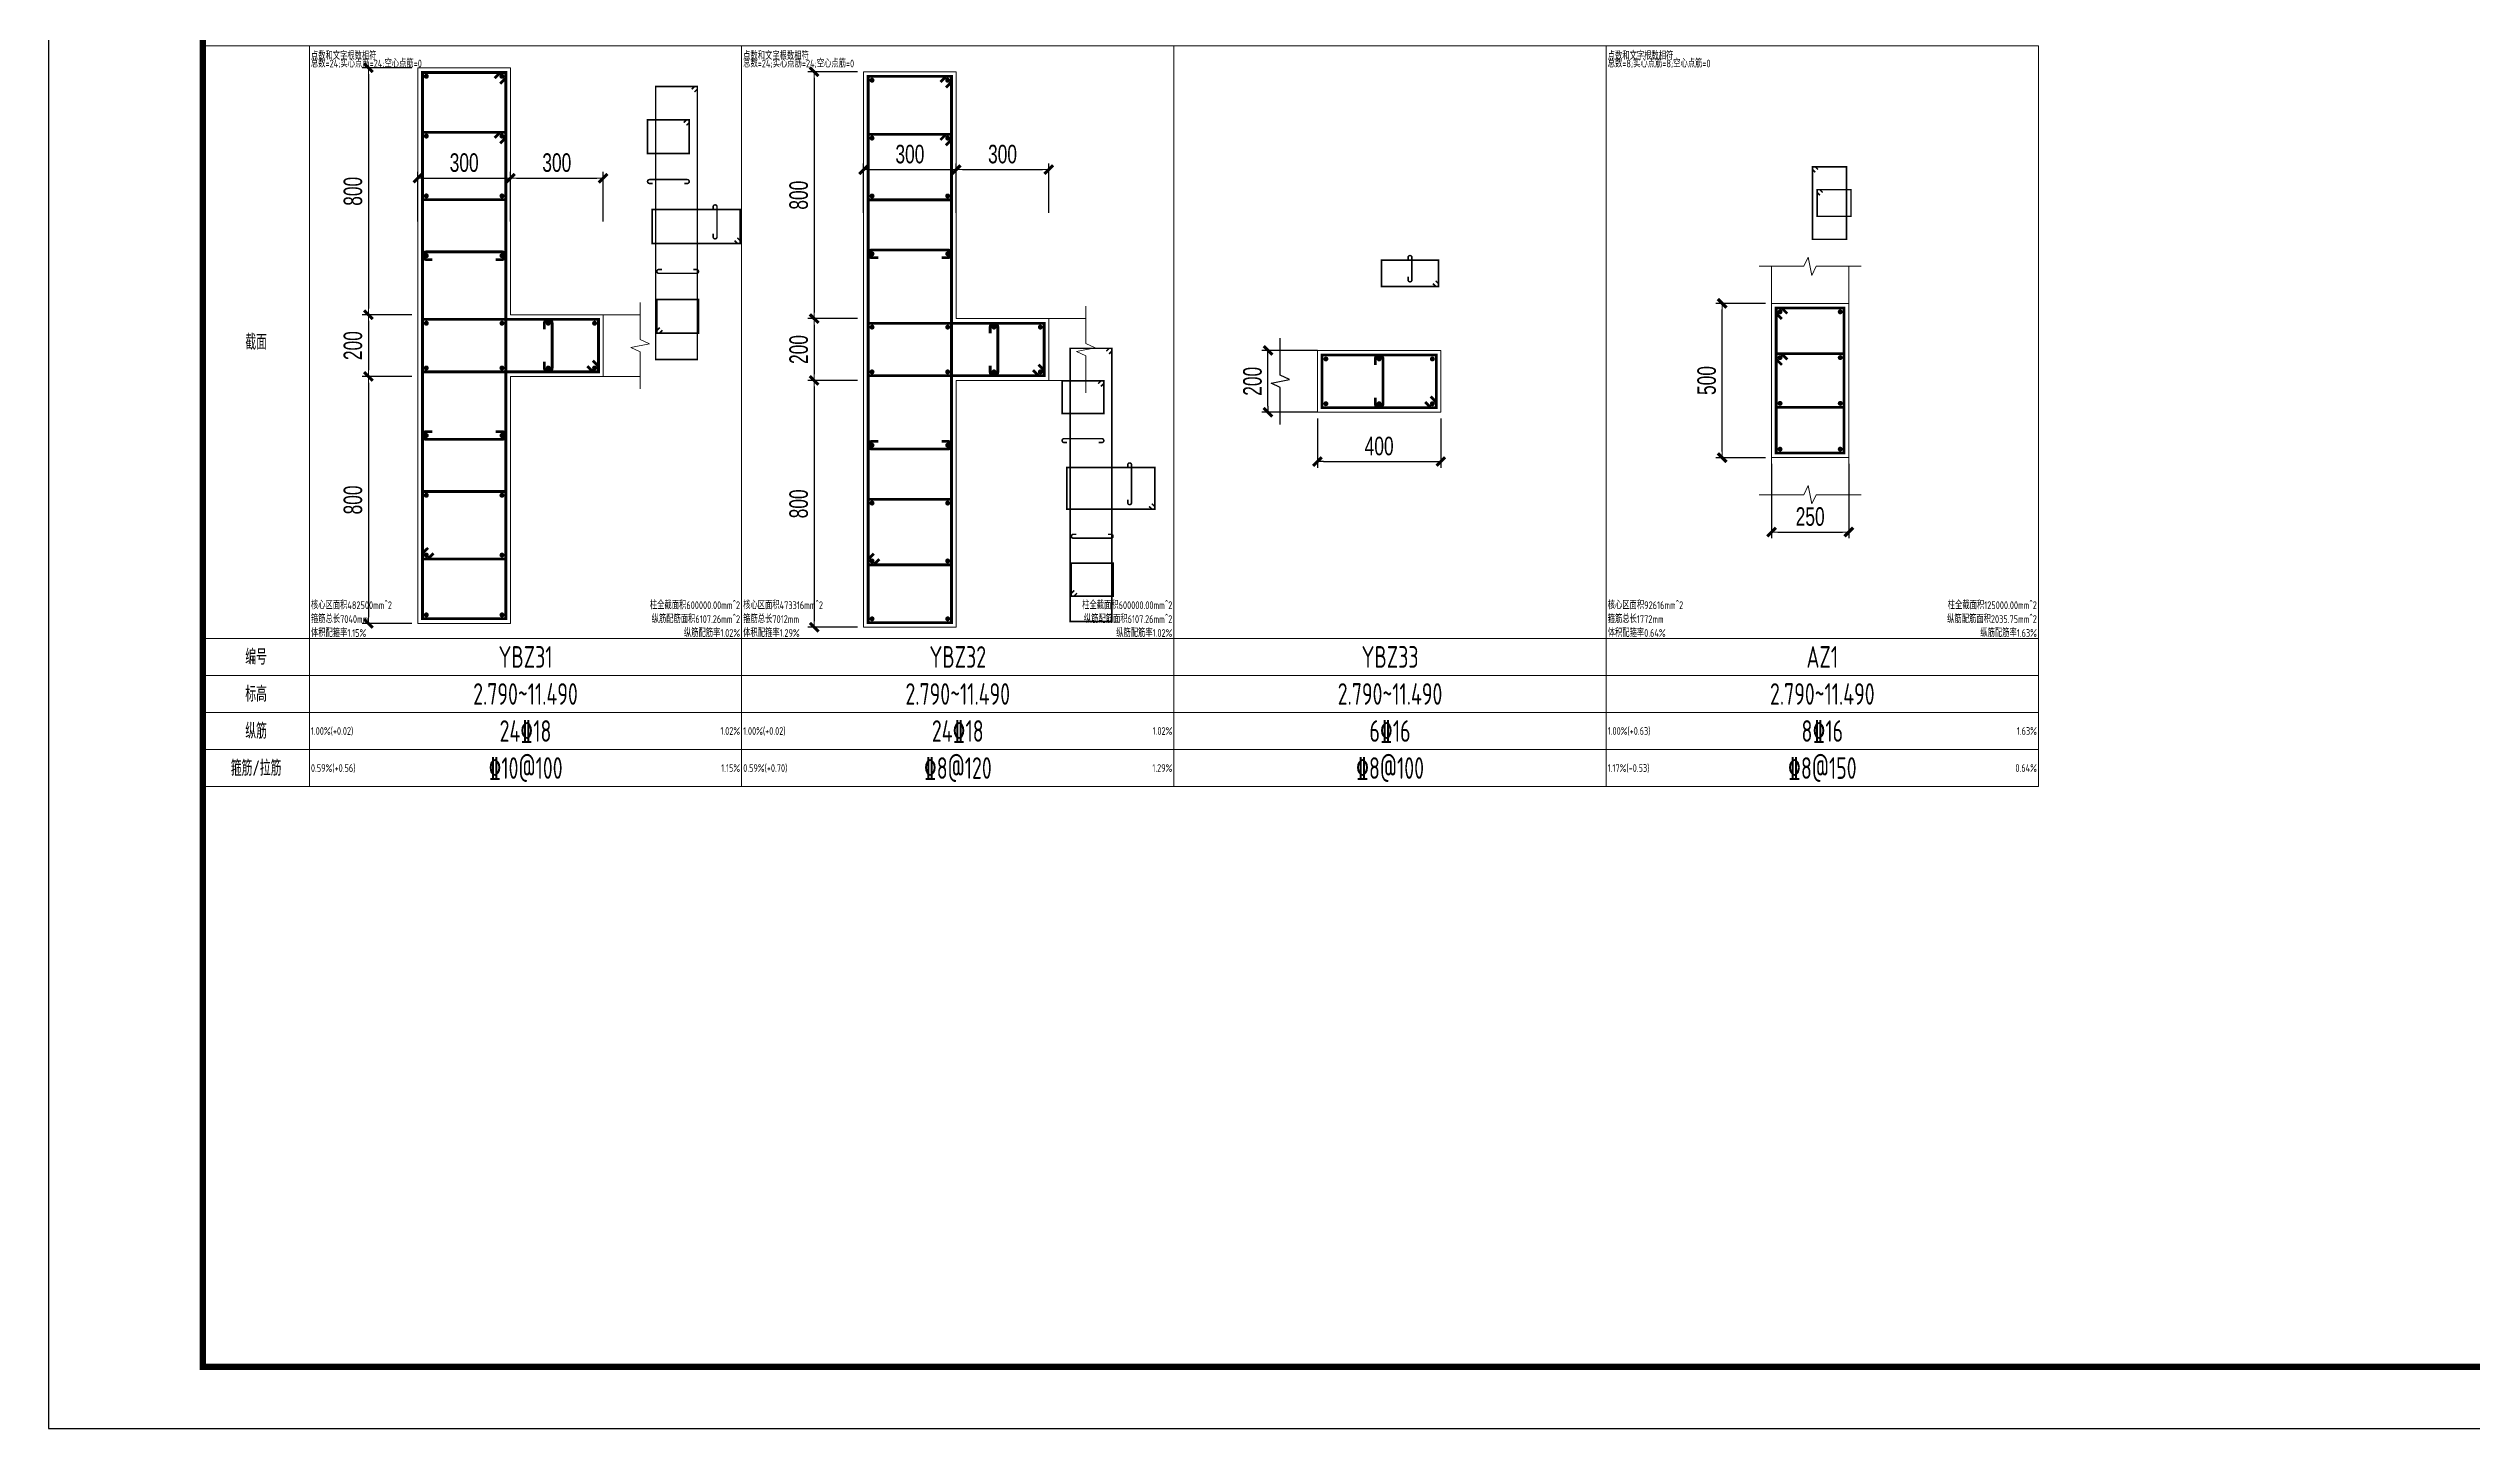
# Model space of a CAD drawing. Extents: x -129922 to 1190196, y -520662 to 139923.
# Drawn here: x 367865 to 407104, y -315877 to -293520 of the extents above; entities that cross this region are included whole.
import ezdxf
from ezdxf.enums import TextEntityAlignment as Align

# ---------------------------------------------------------------- set-up
doc = ezdxf.new("R2010")
doc.units = 0
doc.header["$LTSCALE"] = 1000
doc.header["$MEASUREMENT"] = 0
for name, color, linetype, lineweight in [('S-墙柱-REIN', 1, 'Continuous', 20), ('S-墙柱-大样细线', 7, 'Continuous', 20), ('S-墙柱-编号', 4, 'Continuous', 20), ('S-大样-DIM', 3, 'Continuous', 20), ('S-大样-REIN', 1, 'Continuous', 20), ('S-大样-实线', 2, 'Continuous', 20), ('S-通用-TAB', 7, 'Continuous', 20)]:
    doc.layers.add(name, color=color, linetype=linetype, lineweight=lineweight)
for name, color, linetype in [('S-墙柱-大样细线-pdx', 7, 'Continuous'), ('Y-云图图框', 7, 'Continuous'), ('z-计算配筋', 7, 'Continuous'), ('z-详图标注', 3, 'Continuous')]:
    doc.layers.add(name, color=color, linetype=linetype)
doc.layers.add('配箍校核', color=34, linetype='Continuous', plot=False)
doc.styles.add('_YT_Name', font='', dxfattribs={"width": 0.8})
doc.styles.add('_YT_Sign_Text', font='ros.shx', dxfattribs={"width": 0.8, "bigfont": 'hztxt.shx'})
doc.styles.add('BW_Dim', font='Bweng.shx', dxfattribs={"width": 0.7, "bigfont": 'hztxt.shx'})
doc.styles.add('BW_Rein', font='tssdeng.shx', dxfattribs={"width": 0.7, "bigfont": 'hztxt.shx'})
doc.styles.get("Standard").update_dxf_attribs({"font": 'gbenor.shx', "bigfont": 'gbcbig.shx'})
doc.styles.add('TSSD_Rein', font='tssdeng.shx', dxfattribs={"width": 0.7, "bigfont": 'hztxt.shx'})
doc.styles.get('_YT_Name').set_extended_font_data('SimHei')
doc.dimstyles.new('Cyz_20_100', dxfattribs={"dimtxt": 300, "dimasz": 100, "dimexe": 100, "dimexo": 100, "dimgap": 100, "dimtad": 1, "dimdec": 0, "dimlfac": 0.2, "dimzin": 0, "dimdsep": 46, "dimtxsty": 'BW_Dim', "dimblk": '_bwk', "dimcen": 0, "dimclrt": 7, "dimadec": 0, "dimazin": 0, "dimtfac": 1, "dimtdec": 0, "dimtix": 1, "dimtmove": 2, "dimatfit": 0, "dimfxl": 0, "dimtolj": 1, "dimtzin": 0, "dimarcsym": 0})

# ---------------------------------------------------------------- blocks, each defined once
blk = doc.blocks.new('ECMCTK_A1_横_单行图名--0')
at = {"color": 4}
blk.add_lwpolyline([(0, 0), (841, 0), (841, 594), (0, 594)], close=True, dxfattribs=at)
at = {"const_width": 1}
blk.add_lwpolyline([(25, 10), (831, 10), (831, 584), (25, 584)], close=True, dxfattribs=at)
at = {"color": 80, "flags": 3}
for tag, height, p in [('YTHQINS', 3, (34.31, 585.5)), ('ECMCKEY', 3, (292.07, 288.23)), ('YTTQINS', 5.62, (848.03, 12.81)), ('YTFRAME', 3, (652.76, 5.84)), ('YTBARCODE_T1', 3, (749.78, 5.95))]:
    blk.add_attdef(tag, text='', height=height, dxfattribs=at).set_placement(p, align=Align.MIDDLE_CENTER)
for tag, height, style, width, p in [('证书编号', 4, '_YT_Sign_Text', 0.8, (708.87, 43.81)), ('审查批准号', 4, '_YT_Sign_Text', 0.8, (761.06, 43.81)), ('工程号', 4, '_YT_Sign_Text', 0.5, (804.08, 44.12)), ('设计单位', 6, '_YT_Name', 0.8, (623.75, 38.6)), ('建设单位', 4, '_YT_Sign_Text', 0.8, (734.96, 36.11)), ('阶段', 4, '_YT_Sign_Text', 0.8, (804.08, 35.81)), ('项目号', 4, '_YT_Sign_Text', 0.5, (822.08, 33.72)), ('项目名称', 4, '_YT_Sign_Text', 0.8, (734.96, 28.11)), ('专业', 4, '_YT_Sign_Text', 0.8, (804.08, 27.31)), ('图纸编号', 4, '_YT_Sign_Text', 0.5, (803.93, 19.36)), ('图纸名称', 4.5, '_YT_Name', 0.8, (735.39, 15.06)), ('出图比例', 4.2, '_YT_Sign_Text', 0.8, (681.82, 11.78)), ('日期', 4, '_YT_Sign_Text', 0.5, (803.88, 12.13)), ('版本号', 4, '_YT_Sign_Text', 0.8, (822.08, 13))]:
    blk.add_attdef(tag, text='', height=height, dxfattribs=dict(style=style, width=width)).set_placement(p, align=Align.CENTER)
at = {"style": '_YT_Sign_Text', "width": 0.8, "flags": 3}
for tag, p, height in [('[审定人]', (590.95, 27.81), 4.1), ('{审定人}', (605.87, 26.45), 6.24), ('[校对人]', (642.23, 27.82), 4.1), ('{校对人}', (658.35, 26.53), 6.24), ('[审核人]', (591.01, 19.76), 4.1), ('{审核人}', (606.98, 18.44), 6.24), ('[设计人]', (642.47, 20.21), 4.1), ('{设计人}', (658.48, 18.54), 6.24), ('[项目负责人]', (590.78, 12.01), 4.1), ('{项目负责人}', (608.28, 10.72), 6.24), ('[专业负责人]', (642.74, 11.77), 4.1), ('{专业负责人}', (658.58, 10.36), 6.24)]:
    blk.add_attdef(tag, p, '', height=height, dxfattribs=at)
at = {"color": 80, "flags": 3}
for tag, p in [('YTBZSIT', (25, 10)), ('EXT_TK_LEFT', (25, 10)), ('YTQRCODE', (551.04, 11.91))]:
    blk.add_attdef(tag, p, '', height=3, dxfattribs=at)
blk = doc.blocks.new('_bwk')
blk.add_line((-1, 0), (0, 0))
at = {"const_width": 0.5}
blk.add_lwpolyline([(-0.7, -0.7), (0.7, 0.7)], dxfattribs=at)
blk = doc.blocks.new('*D1500')
at = {"layer": 'Defpoints', "color": 0, "transparency": 16777216}
for p in [(395769, -300149), (397019, -300149), (397019, -301354)]:
    blk.add_point(p, dxfattribs=at)
at = {"layer": 'S-大样-DIM', "color": 0, "lineweight": -2, "transparency": 16777216}
for p, q in [((395769, -300249), (395769, -301454)), ((397019, -300249), (397019, -301454)), ((395869, -301354), (396919, -301354))]:
    blk.add_line(p, q, dxfattribs=at)
at = {"layer": 'S-大样-DIM', "color": 0, "lineweight": -2, "transparency": 16777216, "xscale": 100, "yscale": 100, "zscale": 100, "rotation": 180}
blk.add_blockref('_bwk', (395769, -301354), dxfattribs=at)
at = {"layer": 'S-大样-DIM', "color": 0, "lineweight": -2, "transparency": 16777216, "xscale": 100, "yscale": 100, "zscale": 100}
blk.add_blockref('_bwk', (397019, -301354), dxfattribs=at)
at = {"layer": 'S-大样-DIM', "color": 7, "transparency": 16777216, "insert": (396394, -301104), "char_height": 300, "attachment_point": 5, "style": 'BW_Dim'}
blk.add_mtext('\\A1;250', dxfattribs=at)
blk = doc.blocks.new('*D1501')
at = {"layer": 'Defpoints', "color": 0, "transparency": 16777216}
for p in [(394969, -297649), (395769, -297649), (395769, -300149)]:
    blk.add_point(p, dxfattribs=at)
at = {"layer": 'S-大样-DIM', "color": 0, "lineweight": -2, "transparency": 16777216}
for p, q in [((395669, -297649), (394869, -297649)), ((394969, -300049), (394969, -297749)), ((395669, -300149), (394869, -300149))]:
    blk.add_line(p, q, dxfattribs=at)
at = {"layer": 'S-大样-DIM', "color": 0, "lineweight": -2, "transparency": 16777216, "xscale": 100, "yscale": 100, "zscale": 100}
for p, rotation in [((394969, -297649), 90), ((394969, -300149), 270)]:
    blk.add_blockref('_bwk', p, dxfattribs=dict(at, rotation=rotation))
at = {"layer": 'S-大样-DIM', "color": 7, "transparency": 16777216, "insert": (394719, -298899), "char_height": 300, "attachment_point": 5, "rotation": 90, "style": 'BW_Dim'}
blk.add_mtext('\\A1;500', dxfattribs=at)
blk = doc.blocks.new('*D1510')
at = {"layer": 'Defpoints', "color": 0, "transparency": 16777216}
for p in [(381065, -298897), (380265, -302897), (381065, -302897)]:
    blk.add_point(p, dxfattribs=at)
at = {"layer": 'S-大样-DIM', "color": 0, "lineweight": -2, "transparency": 16777216}
for p, q in [((380965, -298897), (380165, -298897)), ((380265, -298997), (380265, -302797)), ((380965, -302897), (380165, -302897))]:
    blk.add_line(p, q, dxfattribs=at)
at = {"layer": 'S-大样-DIM', "color": 0, "lineweight": -2, "transparency": 16777216, "xscale": 100, "yscale": 100, "zscale": 100}
for p, rotation in [((380265, -298897), 90), ((380265, -302897), 270)]:
    blk.add_blockref('_bwk', p, dxfattribs=dict(at, rotation=rotation))
at = {"layer": 'S-大样-DIM', "color": 7, "transparency": 16777216, "insert": (380015, -300897), "char_height": 300, "attachment_point": 5, "rotation": 90, "style": 'BW_Dim'}
blk.add_mtext('\\A1;800', dxfattribs=at)
blk = doc.blocks.new('*D1511')
at = {"layer": 'Defpoints', "color": 0, "transparency": 16777216}
for p in [(381065, -297897), (380265, -298897), (381065, -298897)]:
    blk.add_point(p, dxfattribs=at)
at = {"layer": 'S-大样-DIM', "color": 0, "lineweight": -2, "transparency": 16777216}
for p, q in [((380965, -297897), (380165, -297897)), ((380265, -297997), (380265, -298797)), ((380965, -298897), (380165, -298897))]:
    blk.add_line(p, q, dxfattribs=at)
at = {"layer": 'S-大样-DIM', "color": 0, "lineweight": -2, "transparency": 16777216, "xscale": 100, "yscale": 100, "zscale": 100}
for p, rotation in [((380265, -297897), 90), ((380265, -298897), 270)]:
    blk.add_blockref('_bwk', p, dxfattribs=dict(at, rotation=rotation))
at = {"layer": 'S-大样-DIM', "color": 7, "transparency": 16777216, "insert": (380015, -298397), "char_height": 300, "attachment_point": 5, "rotation": 90, "style": 'BW_Dim'}
blk.add_mtext('\\A1;200', dxfattribs=at)
blk = doc.blocks.new('*D1512')
at = {"layer": 'Defpoints', "color": 0, "transparency": 16777216}
for p in [(381065, -293897), (380265, -297897), (381065, -297897)]:
    blk.add_point(p, dxfattribs=at)
at = {"layer": 'S-大样-DIM', "color": 0, "lineweight": -2, "transparency": 16777216}
for p, q in [((380965, -293897), (380165, -293897)), ((380265, -293997), (380265, -297797)), ((380965, -297897), (380165, -297897))]:
    blk.add_line(p, q, dxfattribs=at)
at = {"layer": 'S-大样-DIM', "color": 0, "lineweight": -2, "transparency": 16777216, "xscale": 100, "yscale": 100, "zscale": 100}
for p, rotation in [((380265, -293897), 90), ((380265, -297897), 270)]:
    blk.add_blockref('_bwk', p, dxfattribs=dict(at, rotation=rotation))
at = {"layer": 'S-大样-DIM', "color": 7, "transparency": 16777216, "insert": (380015, -295897), "char_height": 300, "attachment_point": 5, "rotation": 90, "style": 'BW_Dim'}
blk.add_mtext('\\A1;800', dxfattribs=at)
blk = doc.blocks.new('*D1513')
at = {"layer": 'Defpoints', "color": 0, "transparency": 16777216}
for p in [(384065, -295483), (382565, -296283), (384065, -296283)]:
    blk.add_point(p, dxfattribs=at)
at = {"layer": 'S-大样-DIM', "color": 0, "lineweight": -2, "transparency": 16777216}
for p, q in [((382565, -296183), (382565, -295383)), ((384065, -296183), (384065, -295383)), ((382665, -295483), (383965, -295483))]:
    blk.add_line(p, q, dxfattribs=at)
at = {"layer": 'S-大样-DIM', "color": 0, "lineweight": -2, "transparency": 16777216, "xscale": 100, "yscale": 100, "zscale": 100, "rotation": 180}
blk.add_blockref('_bwk', (382565, -295483), dxfattribs=at)
at = {"layer": 'S-大样-DIM', "color": 0, "lineweight": -2, "transparency": 16777216, "xscale": 100, "yscale": 100, "zscale": 100}
blk.add_blockref('_bwk', (384065, -295483), dxfattribs=at)
at = {"layer": 'S-大样-DIM', "color": 7, "transparency": 16777216, "insert": (383315, -295233), "char_height": 300, "attachment_point": 5, "style": 'BW_Dim'}
blk.add_mtext('\\A1;300', dxfattribs=at)
blk = doc.blocks.new('*D1514')
at = {"layer": 'Defpoints', "color": 0, "transparency": 16777216}
for p in [(382565, -295483), (381065, -296283), (382565, -296283)]:
    blk.add_point(p, dxfattribs=at)
at = {"layer": 'S-大样-DIM', "color": 0, "lineweight": -2, "transparency": 16777216}
for p, q in [((381065, -296183), (381065, -295383)), ((382565, -296183), (382565, -295383)), ((381165, -295483), (382465, -295483))]:
    blk.add_line(p, q, dxfattribs=at)
at = {"layer": 'S-大样-DIM', "color": 0, "lineweight": -2, "transparency": 16777216, "xscale": 100, "yscale": 100, "zscale": 100, "rotation": 180}
blk.add_blockref('_bwk', (381065, -295483), dxfattribs=at)
at = {"layer": 'S-大样-DIM', "color": 0, "lineweight": -2, "transparency": 16777216, "xscale": 100, "yscale": 100, "zscale": 100}
blk.add_blockref('_bwk', (382565, -295483), dxfattribs=at)
at = {"layer": 'S-大样-DIM', "color": 7, "transparency": 16777216, "insert": (381815, -295233), "char_height": 300, "attachment_point": 5, "style": 'BW_Dim'}
blk.add_mtext('\\A1;300', dxfattribs=at)
blk = doc.blocks.new('*D1494')
at = {"layer": 'Defpoints', "color": 0, "transparency": 16777216}
for p in [(388414, -299412), (390414, -299412), (390414, -300212)]:
    blk.add_point(p, dxfattribs=at)
at = {"layer": 'z-详图标注', "color": 0, "lineweight": -2, "transparency": 16777216}
for p, q in [((388414, -299512), (388414, -300312)), ((390414, -299512), (390414, -300312)), ((388514, -300212), (390314, -300212))]:
    blk.add_line(p, q, dxfattribs=at)
at = {"layer": 'z-详图标注', "color": 0, "lineweight": -2, "transparency": 16777216, "xscale": 100, "yscale": 100, "zscale": 100, "rotation": 180}
blk.add_blockref('_bwk', (388414, -300212), dxfattribs=at)
at = {"layer": 'z-详图标注', "color": 0, "lineweight": -2, "transparency": 16777216, "xscale": 100, "yscale": 100, "zscale": 100}
blk.add_blockref('_bwk', (390414, -300212), dxfattribs=at)
at = {"layer": 'z-详图标注', "color": 7, "transparency": 16777216, "insert": (389414, -299962), "char_height": 300, "attachment_point": 5, "style": 'BW_Dim'}
blk.add_mtext('\\A1;400', dxfattribs=at)
blk = doc.blocks.new('*D1495')
at = {"layer": 'Defpoints', "color": 0, "transparency": 16777216}
for p in [(387614, -298412), (388414, -298412), (388414, -299412)]:
    blk.add_point(p, dxfattribs=at)
at = {"layer": 'z-详图标注', "color": 0, "lineweight": -2, "transparency": 16777216}
for p, q in [((388314, -298412), (387514, -298412)), ((387614, -299312), (387614, -298512)), ((388314, -299412), (387514, -299412))]:
    blk.add_line(p, q, dxfattribs=at)
at = {"layer": 'z-详图标注', "color": 0, "lineweight": -2, "transparency": 16777216, "xscale": 100, "yscale": 100, "zscale": 100}
for p, rotation in [((387614, -298412), 90), ((387614, -299412), 270)]:
    blk.add_blockref('_bwk', p, dxfattribs=dict(at, rotation=rotation))
at = {"layer": 'z-详图标注', "color": 7, "transparency": 16777216, "insert": (387364, -298912), "char_height": 300, "attachment_point": 5, "rotation": 90, "style": 'BW_Dim'}
blk.add_mtext('\\A1;200', dxfattribs=at)
blk = doc.blocks.new('*D1465')
at = {"layer": 'Defpoints', "color": 0, "transparency": 16777216}
for p in [(373847, -298834), (373047, -302834), (373847, -302834)]:
    blk.add_point(p, dxfattribs=at)
at = {"layer": 'S-大样-DIM', "color": 0, "lineweight": -2, "transparency": 16777216}
for p, q in [((373747, -298834), (372947, -298834)), ((373047, -298934), (373047, -302734)), ((373747, -302834), (372947, -302834))]:
    blk.add_line(p, q, dxfattribs=at)
at = {"layer": 'S-大样-DIM', "color": 0, "lineweight": -2, "transparency": 16777216, "xscale": 100, "yscale": 100, "zscale": 100}
for p, rotation in [((373047, -298834), 90), ((373047, -302834), 270)]:
    blk.add_blockref('_bwk', p, dxfattribs=dict(at, rotation=rotation))
at = {"layer": 'S-大样-DIM', "color": 7, "transparency": 16777216, "insert": (372797, -300834), "char_height": 300, "attachment_point": 5, "rotation": 90, "style": 'BW_Dim'}
blk.add_mtext('\\A1;800', dxfattribs=at)
blk = doc.blocks.new('*D1466')
at = {"layer": 'Defpoints', "color": 0, "transparency": 16777216}
for p in [(373847, -297834), (373047, -298834), (373847, -298834)]:
    blk.add_point(p, dxfattribs=at)
at = {"layer": 'S-大样-DIM', "color": 0, "lineweight": -2, "transparency": 16777216}
for p, q in [((373747, -297834), (372947, -297834)), ((373047, -297934), (373047, -298734)), ((373747, -298834), (372947, -298834))]:
    blk.add_line(p, q, dxfattribs=at)
at = {"layer": 'S-大样-DIM', "color": 0, "lineweight": -2, "transparency": 16777216, "xscale": 100, "yscale": 100, "zscale": 100}
for p, rotation in [((373047, -297834), 90), ((373047, -298834), 270)]:
    blk.add_blockref('_bwk', p, dxfattribs=dict(at, rotation=rotation))
at = {"layer": 'S-大样-DIM', "color": 7, "transparency": 16777216, "insert": (372797, -298334), "char_height": 300, "attachment_point": 5, "rotation": 90, "style": 'BW_Dim'}
blk.add_mtext('\\A1;200', dxfattribs=at)
blk = doc.blocks.new('*D1467')
at = {"layer": 'Defpoints', "color": 0, "transparency": 16777216}
for p in [(373847, -293834), (373047, -297834), (373847, -297834)]:
    blk.add_point(p, dxfattribs=at)
at = {"layer": 'S-大样-DIM', "color": 0, "lineweight": -2, "transparency": 16777216}
for p, q in [((373747, -293834), (372947, -293834)), ((373047, -293934), (373047, -297734)), ((373747, -297834), (372947, -297834))]:
    blk.add_line(p, q, dxfattribs=at)
at = {"layer": 'S-大样-DIM', "color": 0, "lineweight": -2, "transparency": 16777216, "xscale": 100, "yscale": 100, "zscale": 100}
for p, rotation in [((373047, -293834), 90), ((373047, -297834), 270)]:
    blk.add_blockref('_bwk', p, dxfattribs=dict(at, rotation=rotation))
at = {"layer": 'S-大样-DIM', "color": 7, "transparency": 16777216, "insert": (372797, -295834), "char_height": 300, "attachment_point": 5, "rotation": 90, "style": 'BW_Dim'}
blk.add_mtext('\\A1;800', dxfattribs=at)
blk = doc.blocks.new('*D1468')
at = {"layer": 'Defpoints', "color": 0, "transparency": 16777216}
for p in [(376847, -295621), (375347, -296421), (376847, -296421)]:
    blk.add_point(p, dxfattribs=at)
at = {"layer": 'S-大样-DIM', "color": 0, "lineweight": -2, "transparency": 16777216}
for p, q in [((375347, -296321), (375347, -295521)), ((375447, -295621), (376747, -295621)), ((376847, -296321), (376847, -295521))]:
    blk.add_line(p, q, dxfattribs=at)
at = {"layer": 'S-大样-DIM', "color": 0, "lineweight": -2, "transparency": 16777216, "xscale": 100, "yscale": 100, "zscale": 100, "rotation": 180}
blk.add_blockref('_bwk', (375347, -295621), dxfattribs=at)
at = {"layer": 'S-大样-DIM', "color": 0, "lineweight": -2, "transparency": 16777216, "xscale": 100, "yscale": 100, "zscale": 100}
blk.add_blockref('_bwk', (376847, -295621), dxfattribs=at)
at = {"layer": 'S-大样-DIM', "color": 7, "transparency": 16777216, "insert": (376097, -295371), "char_height": 300, "attachment_point": 5, "style": 'BW_Dim'}
blk.add_mtext('\\A1;300', dxfattribs=at)
blk = doc.blocks.new('*D1469')
at = {"layer": 'Defpoints', "color": 0, "transparency": 16777216}
for p in [(375347, -295621), (373847, -296421), (375347, -296421)]:
    blk.add_point(p, dxfattribs=at)
at = {"layer": 'S-大样-DIM', "color": 0, "lineweight": -2, "transparency": 16777216}
for p, q in [((373847, -296321), (373847, -295521)), ((373947, -295621), (375247, -295621)), ((375347, -296321), (375347, -295521))]:
    blk.add_line(p, q, dxfattribs=at)
at = {"layer": 'S-大样-DIM', "color": 0, "lineweight": -2, "transparency": 16777216, "xscale": 100, "yscale": 100, "zscale": 100, "rotation": 180}
blk.add_blockref('_bwk', (373847, -295621), dxfattribs=at)
at = {"layer": 'S-大样-DIM', "color": 0, "lineweight": -2, "transparency": 16777216, "xscale": 100, "yscale": 100, "zscale": 100}
blk.add_blockref('_bwk', (375347, -295621), dxfattribs=at)
at = {"layer": 'S-大样-DIM', "color": 7, "transparency": 16777216, "insert": (374597, -295371), "char_height": 300, "attachment_point": 5, "style": 'BW_Dim'}
blk.add_mtext('\\A1;300', dxfattribs=at)

msp = doc.modelspace()

# ---------------------------------------------------------------- linework, layer by layer
at = {"layer": 'S-墙柱-REIN', "const_width": 40}
for points in [[(373984.1, -293951.1, 1), (373984.1, -293991.1, 1)], [(375209.1, -293951.1, 1), (375209.1, -293991.1, 1)], [(381202.1, -294014.6, 1), (381202.1, -294054.6, 1)], [(382427.1, -294014.6, 1), (382427.1, -294054.6, 1)], [(373984.1, -294919.8, 1), (373984.1, -294959.8, 1)], [(375209.1, -294919.8, 1), (375209.1, -294959.8, 1)], [(381202.1, -294952.1, 1), (381202.1, -294992.1, 1)], [(382427.1, -294952.1, 1), (382427.1, -294992.1, 1)], [(373984.1, -295888.6, 1), (373984.1, -295928.6, 1)], [(375209.1, -295888.6, 1), (375209.1, -295928.6, 1)], [(381202.1, -295889.6, 1), (381202.1, -295929.6, 1)], [(382427.1, -295889.6, 1), (382427.1, -295929.6, 1)], [(373984.1, -296857.3, 1), (373984.1, -296897.3, 1)], [(375209.1, -296857.3, 1), (375209.1, -296897.3, 1)], [(381202.1, -296827.1, 1), (381202.1, -296867.1, 1)], [(382427.1, -296827.1, 1), (382427.1, -296867.1, 1)], [(395886.1, -297786.3, 1), (395926.1, -297786.3, 1)], [(396861.1, -297786.3, 1), (396901.1, -297786.3, 1)], [(373984.1, -297951.1, 1), (373984.1, -297991.1, 1)], [(375209.1, -297951.1, 1), (375209.1, -297991.1, 1)], [(375959.1, -297951.1, 1), (375959.1, -297991.1, 1)], [(376709.1, -297951.1, 1), (376709.1, -297991.1, 1)], [(381202.1, -298014.6, 1), (381202.1, -298054.6, 1)], [(382427.1, -298014.6, 1), (382427.1, -298054.6, 1)], [(383177.1, -298014.6, 1), (383177.1, -298054.6, 1)], [(383927.1, -298014.6, 1), (383927.1, -298054.6, 1)], [(388531.3, -298549.9, 1), (388571.3, -298549.9, 1)], [(389393.8, -298549.9, 1), (389433.8, -298549.9, 1)], [(390256.3, -298549.9, 1), (390296.3, -298549.9, 1)], [(395886.1, -298527.9, 1), (395926.1, -298527.9, 1)], [(396861.1, -298527.9, 1), (396901.1, -298527.9, 1)], [(373984.1, -298676.1, 1), (373984.1, -298716.1, 1)], [(375209.1, -298676.1, 1), (375209.1, -298716.1, 1)], [(375959.1, -298676.1, 1), (375959.1, -298716.1, 1)], [(376709.1, -298676.1, 1), (376709.1, -298716.1, 1)], [(381202.1, -298739.6, 1), (381202.1, -298779.6, 1)], [(382427.1, -298739.6, 1), (382427.1, -298779.6, 1)], [(383177.1, -298739.6, 1), (383177.1, -298779.6, 1)], [(383927.1, -298739.6, 1), (383927.1, -298779.6, 1)], [(388531.3, -299274.9, 1), (388571.3, -299274.9, 1)], [(389393.8, -299274.9, 1), (389433.8, -299274.9, 1)], [(390256.3, -299274.9, 1), (390296.3, -299274.9, 1)], [(395886.1, -299269.6, 1), (395926.1, -299269.6, 1)], [(396861.1, -299269.6, 1), (396901.1, -299269.6, 1)], [(373984.1, -299769.8, 1), (373984.1, -299809.8, 1)], [(375209.1, -299769.8, 1), (375209.1, -299809.8, 1)], [(381202.1, -299927.1, 1), (381202.1, -299967.1, 1)], [(382427.1, -299927.1, 1), (382427.1, -299967.1, 1)], [(395886.1, -300011.3, 1), (395926.1, -300011.3, 1)], [(396861.1, -300011.3, 1), (396901.1, -300011.3, 1)], [(373984.1, -300738.6, 1), (373984.1, -300778.6, 1)], [(375209.1, -300738.6, 1), (375209.1, -300778.6, 1)], [(381202.1, -300864.6, 1), (381202.1, -300904.6, 1)], [(382427.1, -300864.6, 1), (382427.1, -300904.6, 1)], [(373984.1, -301707.3, 1), (373984.1, -301747.3, 1)], [(375209.1, -301707.3, 1), (375209.1, -301747.3, 1)], [(381202.1, -301802.1, 1), (381202.1, -301842.1, 1)], [(382427.1, -301802.1, 1), (382427.1, -301842.1, 1)], [(373984.1, -302676.1, 1), (373984.1, -302716.1, 1)], [(375209.1, -302676.1, 1), (375209.1, -302716.1, 1)], [(381202.1, -302739.6, 1), (381202.1, -302779.6, 1)], [(382427.1, -302739.6, 1), (382427.1, -302779.6, 1)]]:
    msp.add_lwpolyline(points, format="xyb", close=True, dxfattribs=at)
at = {"layer": 'S-墙柱-大样细线'}
for points in [[(373846.6, -302833.6), (375346.6, -302833.6), (375346.6, -298833.6), (376846.6, -298833.6), (376846.6, -297833.6), (375346.6, -297833.6), (375346.6, -293833.6), (373846.6, -293833.6)], [(381064.6, -302897.1), (382564.6, -302897.1), (382564.6, -298897.1), (384064.6, -298897.1), (384064.6, -297897.1), (382564.6, -297897.1), (382564.6, -293897.1), (381064.6, -293897.1)], [(395768.6, -297648.8), (397018.6, -297648.8), (397018.6, -300148.8), (395768.6, -300148.8)]]:
    msp.add_lwpolyline(points, close=True, dxfattribs=at)
at = {"layer": 'S-墙柱-大样细线', "color": 6}
msp.add_lwpolyline([(390413.8, -299412.4), (390413.8, -298412.4), (388413.8, -298412.4), (388413.8, -299412.4)], close=True, dxfattribs=at)
at = {"layer": 'S-墙柱-大样细线-pdx'}
for points in [[(387813.8, -299612.4), (387813.8, -299012.4), (387663.8, -298942.4), (387963.8, -298882.4), (387813.8, -298812.4), (387813.8, -298212.4)], [(388413.8, -298412.4), (387813.8, -298412.4)], [(388413.8, -299412.4), (387813.8, -299412.4)]]:
    msp.add_lwpolyline(points, dxfattribs=at)
at = {"layer": 'S-大样-REIN', "color": 1}
for points, const_width in [([(375091.3, -294000.5), (375183.2, -293908.6), (375271.6, -293908.6), (375271.6, -302758.6), (373921.6, -302758.6), (373921.6, -293908.6), (375271.6, -293908.6), (375271.6, -293996.9), (375179.7, -294088.9)], 45), ([(378283, -294181), (378329, -294135), (378373.2, -294135), (378373.2, -298560), (377698.2, -298560), (377698.2, -294135), (378373.2, -294135), (378373.2, -294179.2), (378327.2, -294225.2)], 25), ([(382309.3, -294064.1), (382401.3, -293972.1), (382489.6, -293972.1), (382489.6, -302822.1), (381139.6, -302822.1), (381139.6, -293972.1), (382489.6, -293972.1), (382489.6, -294060.5), (382397.7, -294152.5)], 45), ([(396521.3, -295482.2), (396475.3, -295436.3), (396431.1, -295436.3), (396431.1, -296611.3), (396981.1, -296611.3), (396981.1, -295436.3), (396431.1, -295436.3), (396431.1, -295480.5), (396477.1, -295526.4)], 25), ([(379021, -296588.6), (379066.9, -296634.6), (379066.9, -296678.8), (377641.9, -296678.8), (377641.9, -296128.8), (379066.9, -296128.8), (379066.9, -296678.8), (379022.7, -296678.8), (378976.8, -296632.8)], 25), ([(390330.3, -297284.7), (390376.3, -297330.7), (390376.3, -297374.9), (389451.3, -297374.9), (389451.3, -296949.9), (390376.3, -296949.9), (390376.3, -297374.9), (390332.1, -297374.9), (390286.1, -297328.9)], 25), ([(396023.9, -297815.7), (395932, -297723.8), (395843.6, -297723.8), (395843.6, -300073.8), (396943.6, -300073.8), (396943.6, -297723.8), (395843.6, -297723.8), (395843.6, -297812.2), (395935.6, -297904.1)], 45), ([(376679.7, -298578.2), (376771.6, -298670.2), (376771.6, -298758.6), (373921.6, -298758.6), (373921.6, -297908.6), (376771.6, -297908.6), (376771.6, -298758.6), (376683.2, -298758.6), (376591.3, -298666.6)], 45), ([(383897.7, -298641.8), (383989.6, -298733.8), (383989.6, -298822.1), (381139.6, -298822.1), (381139.6, -297972.1), (383989.6, -297972.1), (383989.6, -298822.1), (383901.3, -298822.1), (383809.3, -298730.2)], 45), ([(384996.3, -298424.4), (385042.2, -298378.4), (385086.4, -298378.4), (385086.4, -302803.4), (384411.4, -302803.4), (384411.4, -298378.4), (385086.4, -298378.4), (385086.4, -298422.6), (385040.5, -298468.5)], 25), ([(390246.8, -299157.1), (390338.8, -299249), (390338.8, -299337.4), (388488.8, -299337.4), (388488.8, -298487.4), (390338.8, -298487.4), (390338.8, -299337.4), (390250.4, -299337.4), (390158.5, -299245.4)], 45), ([(385734.2, -300894.5), (385780.2, -300940.4), (385780.2, -300984.6), (384355.2, -300984.6), (384355.2, -300309.6), (385780.2, -300309.6), (385780.2, -300984.6), (385736, -300984.6), (385690, -300938.7)], 25)]:
    msp.add_lwpolyline(points, dxfattribs=dict(at, const_width=const_width))
at = {"layer": 'S-大样-REIN'}
for points, const_width in [([(378196, -294765.8), (378241.9, -294719.9), (378241.9, -294675.7), (377566.9, -294675.7), (377566.9, -295222.5), (378241.9, -295222.5), (378241.9, -294675.7), (378197.7, -294675.7), (378151.8, -294721.6)], 25), ([(375179.7, -295057.6), (375271.6, -294965.7), (375271.6, -294877.3), (373921.6, -294877.3), (373921.6, -295971.1), (375271.6, -295971.1), (375271.6, -294877.3), (375183.2, -294877.3), (375091.3, -294969.2)], 45), ([(382397.7, -295090), (382489.6, -294998), (382489.6, -294909.6), (381139.6, -294909.6), (381139.6, -295972.1), (382489.6, -295972.1), (382489.6, -294909.6), (382401.3, -294909.6), (382309.3, -295001.6)], 45), ([(396552.1, -295897.3), (396506.1, -295851.3), (396506.1, -295807.1), (397056.1, -295807.1), (397056.1, -296240.4), (396506.1, -296240.4), (396506.1, -295807.1), (396550.3, -295807.1), (396596.3, -295853.1)], 25), ([(377762.9, -298041.8), (377716.9, -298087.7), (377716.9, -298131.9), (378391.9, -298131.9), (378391.9, -297585), (377716.9, -297585), (377716.9, -298131.9), (377761.1, -298131.9), (377807.1, -298085.9)], 25), ([(395935.6, -298645.7), (395843.6, -298553.8), (395843.6, -298465.4), (396943.6, -298465.4), (396943.6, -299332.1), (395843.6, -299332.1), (395843.6, -298465.4), (395932, -298465.4), (396023.9, -298557.4)], 45), ([(384909.2, -298993.5), (384955.2, -298947.6), (384955.2, -298903.4), (384280.2, -298903.4), (384280.2, -299434.6), (384955.2, -299434.6), (384955.2, -298903.4), (384911, -298903.4), (384865, -298949.4)], 25), ([(374013.6, -301609.5), (373921.6, -301701.4), (373921.6, -301789.8), (375271.6, -301789.8), (375271.6, -300696.1), (373921.6, -300696.1), (373921.6, -301789.8), (374010, -301789.8), (374101.9, -301697.9)], 45), ([(381231.6, -301704.3), (381139.6, -301796.3), (381139.6, -301884.6), (382489.6, -301884.6), (382489.6, -300822.1), (381139.6, -300822.1), (381139.6, -301884.6), (381228, -301884.6), (381320, -301792.7)], 45), ([(384476.1, -302300.7), (384430.2, -302346.7), (384430.2, -302390.9), (385105.2, -302390.9), (385105.2, -301859.6), (384430.2, -301859.6), (384430.2, -302390.9), (384474.4, -302390.9), (384520.3, -302344.9)], 25)]:
    msp.add_lwpolyline(points, dxfattribs=dict(at, const_width=const_width))
for points, const_width in [([(377648.2, -295706.9), (377598.2, -295706.9, -1), (377598.2, -295644.4), (378210.7, -295644.4, -1), (378210.7, -295706.9), (378160.7, -295706.9)], 25), ([(378629.4, -296135), (378629.4, -296085, -1), (378691.9, -296085), (378691.9, -296572.5, -1), (378629.4, -296572.5), (378629.4, -296522.5)], 25), ([(374084.1, -296939.8), (373984.1, -296939.8, -1), (373984.1, -296814.8), (375209.1, -296814.8, -1), (375209.1, -296939.8), (375109.1, -296939.8)], 45), ([(381302.1, -296909.6), (381202.1, -296909.6, -1), (381202.1, -296784.6), (382427.1, -296784.6, -1), (382427.1, -296909.6), (382327.1, -296909.6)], 45), ([(389882.5, -296956.1), (389882.5, -296906.1, -1), (389945, -296906.1), (389945, -297268.6, -1), (389882.5, -297268.6), (389882.5, -297218.6)], 25), ([(378310.7, -297100.7), (378360.7, -297100.7, -1), (378360.7, -297163.2), (377748.2, -297163.2, -1), (377748.2, -297100.7), (377798.2, -297100.7)], 25), ([(375896.6, -298071.1), (375896.6, -297971.1, -1), (376021.6, -297971.1), (376021.6, -298696.1, -1), (375896.6, -298696.1), (375896.6, -298596.1)], 45), ([(383114.6, -298134.6), (383114.6, -298034.6, -1), (383239.6, -298034.6), (383239.6, -298759.6, -1), (383114.6, -298759.6), (383114.6, -298659.6)], 45), ([(389351.3, -298649.9), (389351.3, -298549.9, -1), (389476.3, -298549.9), (389476.3, -299274.9, -1), (389351.3, -299274.9), (389351.3, -299174.9)], 45), ([(375109.1, -299727.3), (375209.1, -299727.3, -1), (375209.1, -299852.3), (373984.1, -299852.3, -1), (373984.1, -299727.3), (374084.1, -299727.3)], 45), ([(382327.1, -299884.6), (382427.1, -299884.6, -1), (382427.1, -300009.6), (381202.1, -300009.6, -1), (381202.1, -299884.6), (381302.1, -299884.6)], 45), ([(384361.4, -299903.4), (384311.4, -299903.4, -1), (384311.4, -299840.9), (384923.9, -299840.9, -1), (384923.9, -299903.4), (384873.9, -299903.4)], 25), ([(385342.7, -300315.9), (385342.7, -300265.9, -1), (385405.2, -300265.9), (385405.2, -300878.4, -1), (385342.7, -300878.4), (385342.7, -300828.4)], 25), ([(385023.9, -301390.9), (385073.9, -301390.9, -1), (385073.9, -301453.4), (384461.4, -301453.4, -1), (384461.4, -301390.9), (384511.4, -301390.9)], 25)]:
    msp.add_lwpolyline(points, format="xyb", dxfattribs=dict(at, const_width=const_width))
at = {"layer": 'S-大样-实线'}
for points in [[(395568.6, -297048.8), (396293.6, -297048.8), (396363.6, -296898.8), (396423.6, -297198.8), (396493.6, -297048.8), (397218.6, -297048.8)], [(395768.6, -297648.8), (395768.6, -297048.8)], [(397018.6, -297648.8), (397018.6, -297048.8)], [(377446.6, -299033.6), (377446.6, -298433.6), (377296.6, -298363.6), (377596.6, -298303.6), (377446.6, -298233.6), (377446.6, -297633.6)], [(384664.6, -299097.1), (384664.6, -298497.1), (384514.6, -298427.1), (384814.6, -298367.1), (384664.6, -298297.1), (384664.6, -297697.1)], [(376846.6, -297833.6), (377446.6, -297833.6)], [(384064.6, -297897.1), (384664.6, -297897.1)], [(376846.6, -298833.6), (377446.6, -298833.6)], [(384064.6, -298897.1), (384664.6, -298897.1)], [(395768.6, -300148.8), (395768.6, -300748.8)], [(397018.6, -300148.8), (397018.6, -300748.8)], [(395568.6, -300748.8), (396293.6, -300748.8), (396363.6, -300598.8), (396423.6, -300898.8), (396493.6, -300748.8), (397218.6, -300748.8)]]:
    msp.add_lwpolyline(points, dxfattribs=at)
at = {"layer": 'S-通用-TAB'}
for points in [[(370365.2, -305476.7), (370365.2, -293476.7), (372090.2, -293476.7), (372090.2, -305476.7), (370365.2, -305476.7), (370365.2, -304876.7), (372090.2, -304876.7), (372090.2, -304276.7), (370365.2, -304276.7), (370365.2, -303676.7), (372090.2, -303676.7), (372090.2, -303076.7), (370365.2, -303076.7), (370365.2, -305476.7)], [(372090.2, -305476.7), (372090.2, -293476.7), (379090.2, -293476.7), (379090.2, -305476.7), (372090.2, -305476.7), (372090.2, -303076.7), (379090.2, -303076.7), (379090.2, -303676.7), (372090.2, -303676.7), (372090.2, -304276.7), (379090.2, -304276.7), (379090.2, -304876.7), (372090.2, -304876.7), (372090.2, -305476.7)], [(379090.2, -305476.7), (379090.2, -293476.7), (386090.2, -293476.7), (386090.2, -305476.7), (379090.2, -305476.7), (379090.2, -303076.7), (386090.2, -303076.7), (386090.2, -303676.7), (379090.2, -303676.7), (379090.2, -304276.7), (386090.2, -304276.7), (386090.2, -304876.7), (379090.2, -304876.7), (379090.2, -305476.7)], [(386090.2, -305476.7), (386090.2, -293476.7), (393090.2, -293476.7), (393090.2, -305476.7), (386090.2, -305476.7), (386090.2, -303076.7), (393090.2, -303076.7), (393090.2, -303676.7), (386090.2, -303676.7), (386090.2, -304276.7), (393090.2, -304276.7), (393090.2, -304876.7), (386090.2, -304876.7), (386090.2, -305476.7)], [(393090.2, -305476.7), (393090.2, -293476.7), (400090.2, -293476.7), (400090.2, -305476.7), (393090.2, -305476.7), (393090.2, -303076.7), (400090.2, -303076.7), (400090.2, -303676.7), (393090.2, -303676.7), (393090.2, -304276.7), (400090.2, -304276.7), (400090.2, -304876.7), (393090.2, -304876.7), (393090.2, -305476.7)]]:
    msp.add_lwpolyline(points, dxfattribs=at)

# ---------------------------------------------------------------- block references
at = {"layer": 'Y-云图图框', "xscale": 100, "yscale": 100, "zscale": 100}
msp.add_blockref('ECMCTK_A1_横_单行图名--0', (367865.2, -315876.7), dxfattribs=at)

# ---------------------------------------------------------------- texts
at = {"layer": 'S-墙柱-编号', "style": 'TSSD_Rein', "width": 0.7}
for s, p in [('YBZ31', (375590.2, -303376.7)), ('YBZ33', (389590.2, -303376.7)), ('AZ1', (396590.2, -303376.7)), ('2.790~11.490', (375590.2, -303976.7)), ('2.790~11.490', (382590.2, -303976.7)), ('2.790~11.490', (389590.2, -303976.7)), ('2.790~11.490', (396590.2, -303976.7)), ('6\x8416', (389590.2, -304576.7)), ('8\x8416', (396590.2, -304576.7)), ('\x848@120', (382590.2, -305176.7)), ('\x848@100', (389590.2, -305176.7)), ('\x848@150', (396590.2, -305176.7))]:
    msp.add_text(s, height=350, dxfattribs=at).set_placement(p, align=Align.MIDDLE_CENTER)
at = {"layer": 'S-墙柱-编号', "color": 8, "style": 'TSSD_Rein', "width": 0.7}
for s, p in [('YBZ32', (382590.2, -303376.7)), ('24\x8418', (382590.2, -304576.7))]:
    msp.add_text(s, height=350, dxfattribs=at).set_placement(p, align=Align.MIDDLE_CENTER)
at = {"layer": 'S-通用-TAB', "style": 'BW_Rein', "width": 0.7}
for s, p in [('截面', (371227.7, -298276.7)), ('编号', (371227.7, -303376.7)), ('标高', (371227.7, -303976.7)), ('纵筋', (371227.7, -304576.7)), ('箍筋/拉筋', (371227.7, -305176.7))]:
    msp.add_text(s, height=250, dxfattribs=at).set_placement(p, align=Align.MIDDLE_CENTER)
at = {"layer": 'z-计算配筋', "style": 'BW_Rein', "width": 0.7}
for s, p in [('24\x8418', (375590.2, -304576.7)), ('\x8410@100', (375590.2, -305176.7))]:
    msp.add_text(s, height=350, dxfattribs=at).set_placement(p, align=Align.MIDDLE_CENTER)
at = {"layer": '配箍校核', "style": 'BW_Rein', "width": 0.7}
for s, p in [('点数和文字根数相符', (372115.2, -293701.7)), ('总数=24;实心点筋=24;空心点筋=0', (372115.2, -293826.7)), ('点数和文字根数相符', (379115.2, -293701.7)), ('总数=24;实心点筋=24;空心点筋=0', (379115.2, -293826.7)), ('点数和文字根数相符', (393115.2, -293701.7)), ('总数=8;实心点筋=8;空心点筋=0', (393115.2, -293826.7)), ('核心区面积482500mm^ 2', (372115.2, -302601.7)), ('核心区面积473316mm^ 2', (379115.2, -302601.7)), ('核心区面积92616mm^ 2', (393115.2, -302601.7)), ('体积配箍率1.15%', (372115.2, -303051.7)), ('箍筋总长7040mm', (372115.2, -302826.7)), ('体积配箍率1.29%', (379115.2, -303051.7)), ('箍筋总长7012mm', (379115.2, -302826.7)), ('体积配箍率0.64%', (393115.2, -303051.7)), ('箍筋总长1772mm', (393115.2, -302826.7))]:
    msp.add_text(s, height=125, dxfattribs=at).set_placement(p)
for s, p in [('柱全截面积600000.00mm^ 2', (379065.2, -302601.7)), ('柱全截面积600000.00mm^ 2', (386065.2, -302601.7)), ('柱全截面积125000.00mm^ 2', (400065.2, -302601.7)), ('纵筋配筋面积6107.26mm^ 2', (379065.2, -302826.7)), ('纵筋配筋率1.02%', (379065.2, -303051.7)), ('纵筋配筋面积6107.26mm^ 2', (386065.2, -302826.7)), ('纵筋配筋率1.02%', (386065.2, -303051.7)), ('纵筋配筋面积2035.75mm^ 2', (400065.2, -302826.7)), ('纵筋配筋率1.63%', (400065.2, -303051.7))]:
    msp.add_text(s, height=125, dxfattribs=at).set_placement(p, align=Align.RIGHT)
for s, p in [('1.00%(+0.02)', (372115.2, -304576.7)), ('1.00%(+0.02)', (379115.2, -304576.7)), ('1.00%(+0.63)', (393115.2, -304576.7)), ('0.59%(+0.56)', (372115.2, -305176.7)), ('0.59%(+0.70)', (379115.2, -305176.7))]:
    msp.add_text(s, height=125, dxfattribs=at).set_placement(p, align=Align.MIDDLE_LEFT)
for s, p in [('1.02%', (379065.2, -304576.7)), ('1.02%', (386065.2, -304576.7)), ('1.63%', (400065.2, -304576.7)), ('1.15%', (379065.2, -305176.7)), ('1.29%', (386065.2, -305176.7))]:
    msp.add_text(s, height=125, dxfattribs=at).set_placement(p, align=Align.MIDDLE_RIGHT)
at = {"layer": '配箍校核', "color": 1, "style": 'BW_Rein', "width": 0.7}
msp.add_text('1.17%(-0.53)', height=125, dxfattribs=at).set_placement((393115.2, -305176.7), align=Align.MIDDLE_LEFT)
msp.add_text('0.64%', height=125, dxfattribs=at).set_placement((400065.2, -305176.7), align=Align.MIDDLE_RIGHT)

# ---------------------------------------------------------------- dimensions: what is measured, and where the dimension line sits
at = {"layer": 'S-大样-DIM'}
for base, p1, p2, angle, picture, middle in [((373046.6, -297833.6), (373846.6, -293833.6), (373846.6, -297833.6), 270, '*D1467', (372796.6, -295833.6)), ((380264.6, -297897.1), (381064.6, -293897.1), (381064.6, -297897.1), 270, '*D1512', (380014.6, -295897.1)), ((373046.6, -298833.6), (373846.6, -297833.6), (373846.6, -298833.6), 270, '*D1466', (372796.6, -298333.6)), ((380264.6, -298897.1), (381064.6, -297897.1), (381064.6, -298897.1), 270, '*D1511', (380014.6, -298397.1)), ((394968.6, -297648.8), (395768.6, -300148.8), (395768.6, -297648.8), 90, '*D1501', (394718.6, -298898.8)), ((373046.6, -302833.6), (373846.6, -298833.6), (373846.6, -302833.6), 270, '*D1465', (372796.6, -300833.6)), ((380264.6, -302897.1), (381064.6, -298897.1), (381064.6, -302897.1), 270, '*D1510', (380014.6, -300897.1))]:
    dim = msp.add_linear_dim(base=base, p1=p1, p2=p2, angle=angle, dimstyle='Cyz_20_100', dxfattribs=at)
    dim.commit()
    dim.dimension.update_dxf_attribs({"geometry": picture, "text_midpoint": middle})
for base, p1, p2, picture, middle in [((382564.6, -295483.5), (381064.6, -296283.5), (382564.6, -296283.5), '*D1514', (381814.6, -295233.5)), ((384064.6, -295483.5), (382564.6, -296283.5), (384064.6, -296283.5), '*D1513', (383314.6, -295233.5)), ((375346.6, -295621.5), (373846.6, -296421.5), (375346.6, -296421.5), '*D1469', (374596.6, -295371.5)), ((376846.6, -295621.5), (375346.6, -296421.5), (376846.6, -296421.5), '*D1468', (376096.6, -295371.5)), ((397018.6, -301353.5), (395768.6, -300148.8), (397018.6, -300148.8), '*D1500', (396393.6, -301103.5))]:
    dim = msp.add_linear_dim(base=base, p1=p1, p2=p2, dimstyle='Cyz_20_100', dxfattribs=at)
    dim.commit()
    dim.dimension.update_dxf_attribs({"geometry": picture, "text_midpoint": middle})
at = {"layer": 'z-详图标注'}
dim = msp.add_linear_dim(base=(387613.8, -298412.4), p1=(388413.8, -299412.4), p2=(388413.8, -298412.4), angle=90, dimstyle='Cyz_20_100', dxfattribs=at)
dim.commit()
dim.dimension.update_dxf_attribs({"geometry": '*D1495', "text_midpoint": (387363.8, -298912.4)})
dim = msp.add_linear_dim(base=(390413.8, -300212.4), p1=(388413.8, -299412.4), p2=(390413.8, -299412.4), dimstyle='Cyz_20_100', dxfattribs=at)
dim.commit()
dim.dimension.update_dxf_attribs({"geometry": '*D1494', "text_midpoint": (389413.8, -299962.4)})

doc.saveas('drawing.dxf')
